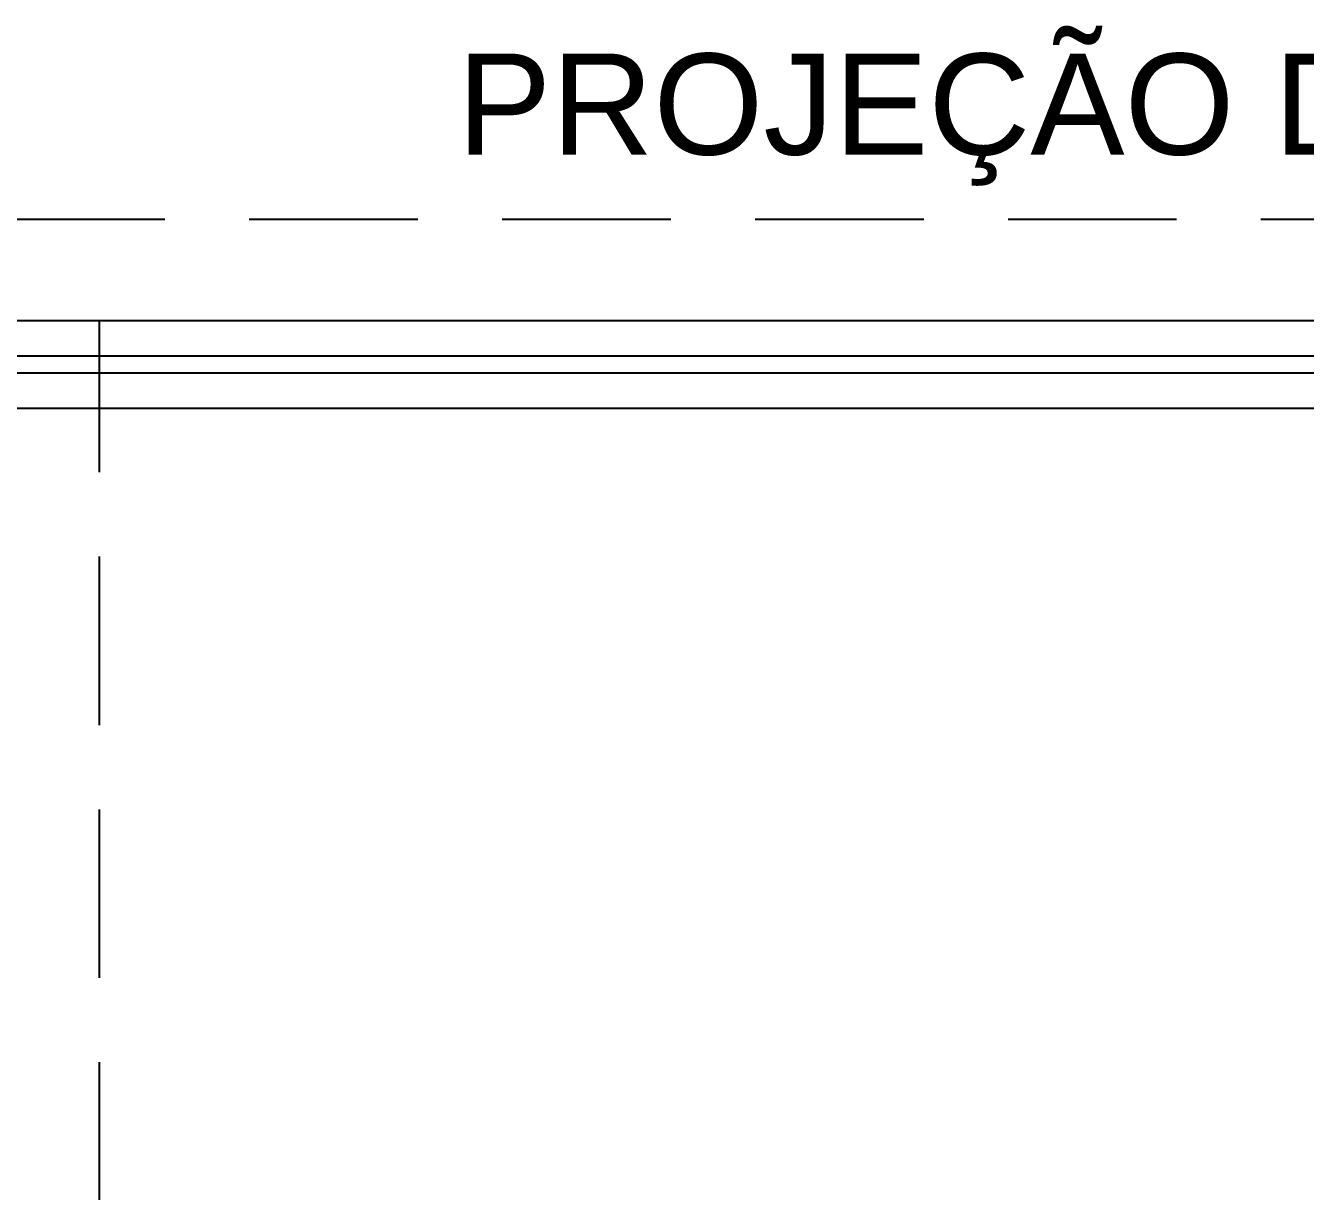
# Model space of a CAD drawing. Extents: x 17.6 to 65.2, y 116.5 to 153.5.
# Drawn here: x 33.534 to 35.431, y 150.733 to 152.461 of the extents above; entities that cross this region are included whole.
import ezdxf

# ---------------------------------------------------------------- set-up
doc = ezdxf.new("R2010")
doc.units = 0
doc.header["$MEASUREMENT"] = 0
doc.linetypes.add('HIDDEN', pattern=[0.375, 0.25, -0.125])
doc.layers.add('INST_-_MATRIZ', color=9, linetype='CONTINUOUS')
doc.styles.add('ROMANS', font='ARIAL.TTF')

msp = doc.modelspace()

# ---------------------------------------------------------------- linework, layer by layer
at = {"layer": 'INST_-_MATRIZ', "linetype": 'HIDDEN'}
for p, q in [((19.9904, 152.1742), (57.6433, 152.1742)), ((33.6433, 149.1742), (33.6433, 152.0242))]:
    msp.add_line(p, q, dxfattribs=at)
at = {"layer": 'INST_-_MATRIZ'}
for p, q in [((19.9904, 152.0242), (58.3121, 152.0242)), ((19.9904, 151.9717), (58.3121, 151.9717)), ((19.9904, 151.9467), (57.4308, 151.9467)), ((19.9904, 151.8942), (58.3121, 151.8942))]:
    msp.add_line(p, q, dxfattribs=at)

# ---------------------------------------------------------------- texts
at = {"layer": 'INST_-_MATRIZ', "style": 'ROMANS'}
msp.add_text('PROJEÇÃO DO 2ºPAVIMENTO', height=0.15, dxfattribs=at).set_placement((34.1736, 152.2699))

doc.saveas('drawing.dxf')
